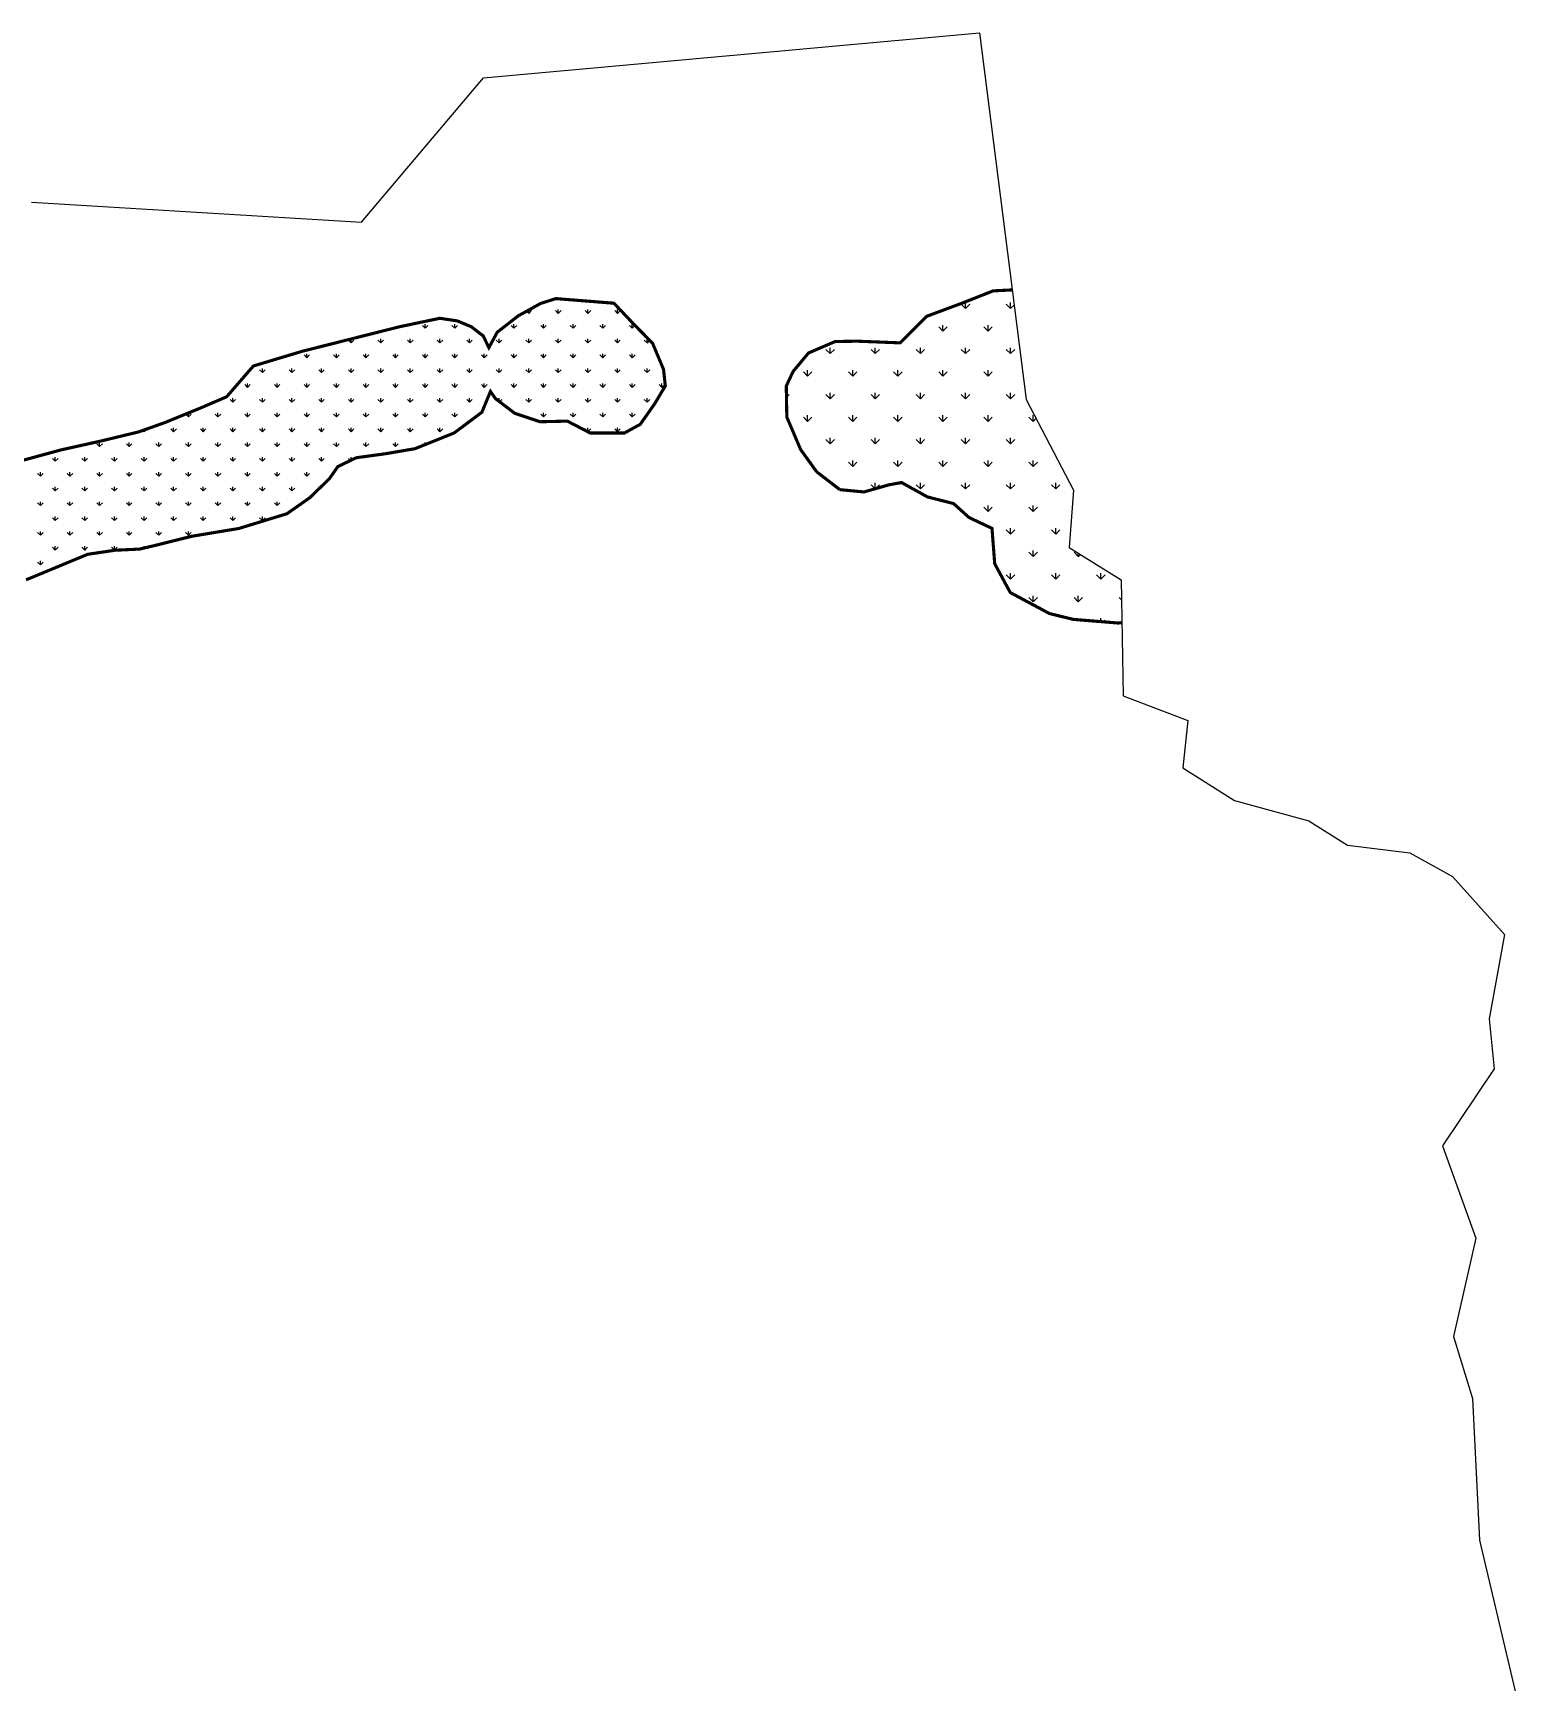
# Model space of a CAD drawing. Header units: metres. Extents: x 325786 to 333768, y 1808927 to 1815015.
# Drawn here: x 332291 to 333714, y 1813439 to 1815015 of the extents above; entities that cross this region are included whole.
import ezdxf

# ---------------------------------------------------------------- set-up
doc = ezdxf.new("R2010")
doc.units = ezdxf.units.M
doc.layers.add('MANGROOVES', color=112, linetype='Continuous')

msp = doc.modelspace()

# ---------------------------------------------------------------- linework, layer by layer
at = {"color": 3}
msp.add_lwpolyline([(332289.4, 1814853.3), (332604.8, 1814834.2), (332721.2, 1814972.2), (333195.4, 1815015.1), (333239.7, 1814664.9), (333285.2, 1814578.1), (333281, 1814523.3), (333330.7, 1814492.5), (333332.6, 1814381.5), (333394.3, 1814358.1), (333389.5, 1814312.6), (333439, 1814281.6), (333510.1, 1814262.1), (333547.1, 1814238.8), (333606.4, 1814231.5), (333647.4, 1814208.9), (333696.9, 1814153.5), (333682.4, 1814072.7), (333687.1, 1814024.9), (333637.8, 1813951.6), (333669.6, 1813863.2), (333648.4, 1813769.1), (333666.4, 1813709.8), (333673, 1813574.7), (333713.7, 1813403.2)], dxfattribs=at)
at = {"layer": 'MANGROOVES', "linetype": 'Continuous'}
for p, q in [((333181.9, 1814751.7), (333177.8, 1814755.8)), ((333181.9, 1814751.7), (333181.9, 1814757.4)), ((333181.9, 1814751.7), (333185.9, 1814755.8)), ((333225, 1814751.7), (333220.9, 1814755.8)), ((333225, 1814751.7), (333225, 1814757.4)), ((333225, 1814751.7), (333228.3, 1814755)), ((332764.5, 1814747.1), (332762.4, 1814749.1)), ((332764.5, 1814747.1), (332764.5, 1814750.3)), ((332764.5, 1814747.1), (332767.1, 1814749.8)), ((332792.7, 1814747.1), (332790.1, 1814749.8)), ((332792.7, 1814747.1), (332792.7, 1814750.9)), ((332792.7, 1814747.1), (332795.4, 1814749.8)), ((332821, 1814747.1), (332818.4, 1814749.8)), ((332821, 1814747.1), (332821, 1814750.9)), ((332821, 1814747.1), (332823.7, 1814749.8)), ((332849.3, 1814747.1), (332846.7, 1814749.8)), ((332849.3, 1814747.1), (332849.3, 1814750.9)), ((332849.3, 1814747.1), (332852, 1814749.8)), ((332637.2, 1814733), (332636.9, 1814733.3)), ((332637.2, 1814733), (332637.6, 1814733.4)), ((332637.2, 1814733), (332637.2, 1814733.3)), ((332665.5, 1814733), (332662.8, 1814735.6)), ((332665.5, 1814733), (332665.5, 1814736.7)), ((332665.5, 1814733), (332668.1, 1814735.6)), ((332693.7, 1814733), (332691.1, 1814735.6)), ((332693.7, 1814733), (332693.7, 1814736.7)), ((332693.7, 1814733), (332696.4, 1814735.6)), ((332750.3, 1814733), (332747.7, 1814735.6)), ((332750.3, 1814733), (332750.3, 1814736.7)), ((332750.3, 1814733), (332753, 1814735.6)), ((332778.6, 1814733), (332775.9, 1814735.6)), ((332778.6, 1814733), (332778.6, 1814736.7)), ((332778.6, 1814733), (332781.2, 1814735.6)), ((332806.9, 1814733), (332804.2, 1814735.6)), ((332806.9, 1814733), (332806.9, 1814736.7)), ((332806.9, 1814733), (332809.5, 1814735.6)), ((332835.2, 1814733), (332832.5, 1814735.6)), ((332835.2, 1814733), (332835.2, 1814736.7)), ((332835.2, 1814733), (332837.8, 1814735.6)), ((332863.4, 1814733), (332860.8, 1814735.6)), ((332863.4, 1814733), (332863.4, 1814736.7)), ((332863.4, 1814733), (332866, 1814735.5)), ((333160.3, 1814730.2), (333156.3, 1814734.2)), ((333160.3, 1814730.2), (333160.3, 1814735.9)), ((333160.3, 1814730.2), (333164.4, 1814734.2)), ((333203.4, 1814730.2), (333199.4, 1814734.2)), ((333203.4, 1814730.2), (333203.4, 1814735.9)), ((333203.4, 1814730.2), (333207.5, 1814734.2)), ((332552.3, 1814704.7), (332552.3, 1814708.5)), ((332580.6, 1814704.7), (332580.6, 1814708.5)), ((332594.7, 1814718.8), (332592.1, 1814721.5)), ((332594.7, 1814718.8), (332594.7, 1814722.6)), ((332594.7, 1814718.8), (332597.4, 1814721.5)), ((332608.9, 1814704.7), (332608.9, 1814708.5)), ((332623, 1814718.8), (332620.4, 1814721.5)), ((332623, 1814718.8), (332623, 1814722.6)), ((332623, 1814718.8), (332625.7, 1814721.5)), ((332637.2, 1814704.7), (332637.2, 1814708.5)), ((332651.3, 1814718.8), (332648.7, 1814721.5)), ((332651.3, 1814718.8), (332651.3, 1814722.6)), ((332651.3, 1814718.8), (332654, 1814721.5)), ((332665.5, 1814704.7), (332665.5, 1814708.5)), ((332679.6, 1814718.8), (332676.9, 1814721.5)), ((332679.6, 1814718.8), (332679.6, 1814722.6)), ((332679.6, 1814718.8), (332682.3, 1814721.5)), ((332693.7, 1814704.7), (332693.7, 1814708.5)), ((332707.9, 1814718.8), (332705.2, 1814721.5)), ((332707.9, 1814718.8), (332707.9, 1814722.6)), ((332707.9, 1814718.8), (332710.5, 1814721.5)), ((332722, 1814704.7), (332722, 1814708.5)), ((332736.2, 1814718.8), (332733.5, 1814721.5)), ((332736.2, 1814718.8), (332736.2, 1814722.6)), ((332736.2, 1814718.8), (332738.8, 1814721.5)), ((332750.3, 1814704.7), (332750.3, 1814708.5)), ((332764.5, 1814718.8), (332761.8, 1814721.5)), ((332764.5, 1814718.8), (332764.5, 1814722.6)), ((332764.5, 1814718.8), (332767.1, 1814721.5)), ((332778.6, 1814704.7), (332778.6, 1814708.5)), ((332792.7, 1814718.8), (332790.1, 1814721.5)), ((332792.7, 1814718.8), (332792.7, 1814722.6)), ((332792.7, 1814718.8), (332795.4, 1814721.5)), ((332806.9, 1814704.7), (332806.9, 1814708.5)), ((332821, 1814718.8), (332818.4, 1814721.5)), ((332821, 1814718.8), (332821, 1814722.6)), ((332821, 1814718.8), (332823.7, 1814721.5)), ((332835.2, 1814704.7), (332835.2, 1814708.5)), ((332849.3, 1814718.8), (332846.7, 1814721.5)), ((332849.3, 1814718.8), (332849.3, 1814722.6)), ((332849.3, 1814718.8), (332852, 1814721.5)), ((332863.4, 1814704.7), (332863.4, 1814708.5)), ((332877.6, 1814718.8), (332874.9, 1814721.5)), ((332877.6, 1814718.8), (332877.6, 1814722.6)), ((332877.6, 1814718.8), (332880.1, 1814721.3)), ((333052.6, 1814708.6), (333048.5, 1814712.6)), ((333052.6, 1814708.6), (333052.6, 1814714.3)), ((333052.6, 1814708.6), (333056.6, 1814712.6)), ((333095.7, 1814708.6), (333091.6, 1814712.6)), ((333095.7, 1814708.6), (333095.7, 1814714.3)), ((333095.7, 1814708.6), (333099.7, 1814712.6)), ((333138.8, 1814708.6), (333134.7, 1814712.6)), ((333138.8, 1814708.6), (333138.8, 1814714.3)), ((333138.8, 1814708.6), (333142.8, 1814712.6)), ((333181.9, 1814708.6), (333177.8, 1814712.6)), ((333181.9, 1814708.6), (333181.9, 1814714.3)), ((333181.9, 1814708.6), (333185.9, 1814712.6)), ((333225, 1814708.6), (333220.9, 1814712.6)), ((333225, 1814708.6), (333225, 1814714.3)), ((333225, 1814708.6), (333229, 1814712.6)), ((332509.9, 1814690.6), (332507.2, 1814693.2)), ((332509.9, 1814690.6), (332509.9, 1814694.3)), ((332509.9, 1814690.6), (332512.5, 1814693.2)), ((332538.2, 1814690.6), (332535.5, 1814693.2)), ((332538.2, 1814690.6), (332538.2, 1814694.3)), ((332538.2, 1814690.6), (332540.8, 1814693.2)), ((332552.3, 1814704.7), (332549.7, 1814707.4)), ((332552.3, 1814704.7), (332555, 1814707.4)), ((332566.5, 1814690.6), (332563.8, 1814693.2)), ((332566.5, 1814690.6), (332566.5, 1814694.3)), ((332566.5, 1814690.6), (332569.1, 1814693.2)), ((332580.6, 1814704.7), (332578, 1814707.4)), ((332580.6, 1814704.7), (332583.3, 1814707.4)), ((332594.7, 1814690.6), (332592.1, 1814693.2)), ((332594.7, 1814690.6), (332594.7, 1814694.3)), ((332594.7, 1814690.6), (332597.4, 1814693.2)), ((332608.9, 1814704.7), (332606.2, 1814707.4)), ((332608.9, 1814704.7), (332611.5, 1814707.4)), ((332623, 1814690.6), (332620.4, 1814693.2)), ((332623, 1814690.6), (332623, 1814694.3)), ((332623, 1814690.6), (332625.7, 1814693.2)), ((332637.2, 1814704.7), (332634.5, 1814707.4)), ((332637.2, 1814704.7), (332639.8, 1814707.4)), ((332651.3, 1814690.6), (332648.7, 1814693.2)), ((332651.3, 1814690.6), (332651.3, 1814694.3)), ((332651.3, 1814690.6), (332654, 1814693.2)), ((332665.5, 1814704.7), (332662.8, 1814707.4)), ((332665.5, 1814704.7), (332668.1, 1814707.4)), ((332679.6, 1814690.6), (332676.9, 1814693.2)), ((332679.6, 1814690.6), (332679.6, 1814694.3)), ((332679.6, 1814690.6), (332682.3, 1814693.2)), ((332693.7, 1814704.7), (332691.1, 1814707.4)), ((332693.7, 1814704.7), (332696.4, 1814707.4)), ((332707.9, 1814690.6), (332705.2, 1814693.2)), ((332707.9, 1814690.6), (332707.9, 1814694.3)), ((332707.9, 1814690.6), (332710.5, 1814693.2)), ((332722, 1814704.7), (332719.4, 1814707.4)), ((332722, 1814704.7), (332724.7, 1814707.4)), ((332736.2, 1814690.6), (332733.5, 1814693.2)), ((332736.2, 1814690.6), (332736.2, 1814694.3)), ((332736.2, 1814690.6), (332738.8, 1814693.2)), ((332750.3, 1814704.7), (332747.7, 1814707.4)), ((332750.3, 1814704.7), (332753, 1814707.4)), ((332764.5, 1814690.6), (332761.8, 1814693.2)), ((332764.5, 1814690.6), (332764.5, 1814694.3)), ((332764.5, 1814690.6), (332767.1, 1814693.2)), ((332778.6, 1814704.7), (332775.9, 1814707.4)), ((332778.6, 1814704.7), (332781.2, 1814707.4)), ((332792.7, 1814690.6), (332790.1, 1814693.2)), ((332792.7, 1814690.6), (332792.7, 1814694.3)), ((332792.7, 1814690.6), (332795.4, 1814693.2)), ((332806.9, 1814704.7), (332804.2, 1814707.4)), ((332806.9, 1814704.7), (332809.5, 1814707.4)), ((332821, 1814690.6), (332818.4, 1814693.2)), ((332821, 1814690.6), (332821, 1814694.3)), ((332821, 1814690.6), (332823.7, 1814693.2)), ((332835.2, 1814704.7), (332832.5, 1814707.4)), ((332835.2, 1814704.7), (332837.8, 1814707.4)), ((332849.3, 1814690.6), (332846.7, 1814693.2)), ((332849.3, 1814690.6), (332849.3, 1814694.3)), ((332849.3, 1814690.6), (332852, 1814693.2)), ((332863.4, 1814704.7), (332860.8, 1814707.4)), ((332863.4, 1814704.7), (332866.1, 1814707.4)), ((332877.6, 1814690.6), (332874.9, 1814693.2)), ((332877.6, 1814690.6), (332877.6, 1814694.3)), ((332877.6, 1814690.6), (332880.2, 1814693.2)), ((333031, 1814687.1), (333031, 1814692.8)), ((333074.1, 1814687.1), (333074.1, 1814692.8)), ((333117.2, 1814687.1), (333117.2, 1814692.8)), ((333160.3, 1814687.1), (333160.3, 1814692.8)), ((333203.4, 1814687.1), (333203.4, 1814692.8)), ((332495.8, 1814676.4), (332493.1, 1814679.1)), ((332495.8, 1814676.4), (332495.8, 1814680.2)), ((332495.8, 1814676.4), (332498.4, 1814679.1)), ((332524, 1814676.4), (332521.4, 1814679.1)), ((332524, 1814676.4), (332524, 1814680.2)), ((332524, 1814676.4), (332526.7, 1814679.1)), ((332552.3, 1814676.4), (332549.7, 1814679.1)), ((332552.3, 1814676.4), (332552.3, 1814680.2)), ((332552.3, 1814676.4), (332555, 1814679.1)), ((332580.6, 1814676.4), (332578, 1814679.1)), ((332580.6, 1814676.4), (332580.6, 1814680.2)), ((332580.6, 1814676.4), (332583.3, 1814679.1)), ((332608.9, 1814676.4), (332606.2, 1814679.1)), ((332608.9, 1814676.4), (332608.9, 1814680.2)), ((332608.9, 1814676.4), (332611.5, 1814679.1)), ((332637.2, 1814676.4), (332634.5, 1814679.1)), ((332637.2, 1814676.4), (332637.2, 1814680.2)), ((332637.2, 1814676.4), (332639.8, 1814679.1)), ((332665.5, 1814676.4), (332662.8, 1814679.1)), ((332665.5, 1814676.4), (332665.5, 1814680.2)), ((332665.5, 1814676.4), (332668.1, 1814679.1)), ((332693.7, 1814676.4), (332691.1, 1814679.1)), ((332693.7, 1814676.4), (332693.7, 1814680.2)), ((332693.7, 1814676.4), (332696.4, 1814679.1)), ((332722, 1814676.4), (332719.4, 1814679.1)), ((332722, 1814676.4), (332722, 1814680.2)), ((332722, 1814676.4), (332724.7, 1814679.1)), ((332750.3, 1814676.4), (332747.7, 1814679.1)), ((332750.3, 1814676.4), (332750.3, 1814680.2)), ((332750.3, 1814676.4), (332753, 1814679.1)), ((332778.6, 1814676.4), (332775.9, 1814679.1)), ((332778.6, 1814676.4), (332778.6, 1814680.2)), ((332778.6, 1814676.4), (332781.2, 1814679.1)), ((332806.9, 1814676.4), (332804.2, 1814679.1)), ((332806.9, 1814676.4), (332806.9, 1814680.2)), ((332806.9, 1814676.4), (332809.5, 1814679.1)), ((332835.2, 1814676.4), (332832.5, 1814679.1)), ((332835.2, 1814676.4), (332835.2, 1814680.2)), ((332835.2, 1814676.4), (332837.8, 1814679.1)), ((332863.4, 1814676.4), (332860.8, 1814679.1)), ((332863.4, 1814676.4), (332863.4, 1814680.2)), ((332863.4, 1814676.4), (332866.1, 1814679.1)), ((332891.7, 1814676.4), (332889.1, 1814679.1)), ((332891.7, 1814676.4), (332891.7, 1814680.2)), ((332891.7, 1814676.4), (332894.4, 1814679.1)), ((333031, 1814687.1), (333027, 1814691.1)), ((333031, 1814687.1), (333035, 1814691.1)), ((333074.1, 1814687.1), (333070.1, 1814691.1)), ((333074.1, 1814687.1), (333078.1, 1814691.1)), ((333117.2, 1814687.1), (333113.2, 1814691.1)), ((333117.2, 1814687.1), (333121.3, 1814691.1)), ((333160.3, 1814687.1), (333156.3, 1814691.1)), ((333160.3, 1814687.1), (333164.4, 1814691.1)), ((333203.4, 1814687.1), (333199.4, 1814691.1)), ((333203.4, 1814687.1), (333207.5, 1814691.1)), ((332481.6, 1814662.3), (332479, 1814664.9)), ((332481.6, 1814662.3), (332481.6, 1814666)), ((332481.6, 1814662.3), (332484.3, 1814664.9)), ((332509.9, 1814662.3), (332507.2, 1814664.9)), ((332509.9, 1814662.3), (332509.9, 1814666)), ((332509.9, 1814662.3), (332512.5, 1814664.9)), ((332538.2, 1814662.3), (332535.5, 1814664.9)), ((332538.2, 1814662.3), (332538.2, 1814666)), ((332538.2, 1814662.3), (332540.8, 1814664.9)), ((332566.5, 1814662.3), (332563.8, 1814664.9)), ((332566.5, 1814662.3), (332566.5, 1814666)), ((332566.5, 1814662.3), (332569.1, 1814664.9)), ((332594.7, 1814662.3), (332592.1, 1814664.9)), ((332594.7, 1814662.3), (332594.7, 1814666)), ((332594.7, 1814662.3), (332597.4, 1814664.9)), ((332623, 1814662.3), (332620.4, 1814664.9)), ((332623, 1814662.3), (332623, 1814666)), ((332623, 1814662.3), (332625.7, 1814664.9)), ((332651.3, 1814662.3), (332648.7, 1814664.9)), ((332651.3, 1814662.3), (332651.3, 1814666)), ((332651.3, 1814662.3), (332654, 1814664.9)), ((332679.6, 1814662.3), (332676.9, 1814664.9)), ((332679.6, 1814662.3), (332679.6, 1814666)), ((332679.6, 1814662.3), (332682.3, 1814664.9)), ((332707.9, 1814662.3), (332705.2, 1814664.9)), ((332707.9, 1814662.3), (332707.9, 1814666)), ((332707.9, 1814662.3), (332710.5, 1814664.9)), ((332733.6, 1814664.8), (332733.5, 1814664.9)), ((332736.2, 1814662.9), (332736.2, 1814666)), ((332736.5, 1814662.6), (332738.8, 1814664.9)), ((332764.5, 1814662.3), (332761.8, 1814664.9)), ((332764.5, 1814662.3), (332764.5, 1814666)), ((332764.5, 1814662.3), (332767.1, 1814664.9)), ((332792.7, 1814662.3), (332790.1, 1814664.9)), ((332792.7, 1814662.3), (332792.7, 1814666)), ((332792.7, 1814662.3), (332795.4, 1814664.9)), ((332821, 1814662.3), (332818.4, 1814664.9)), ((332821, 1814662.3), (332821, 1814666)), ((332821, 1814662.3), (332823.7, 1814664.9)), ((332849.3, 1814662.3), (332846.7, 1814664.9)), ((332849.3, 1814662.3), (332849.3, 1814666)), ((332849.3, 1814662.3), (332852, 1814664.9)), ((332877.6, 1814662.3), (332874.9, 1814664.9)), ((332877.6, 1814662.3), (332877.6, 1814666)), ((332877.6, 1814662.3), (332880.2, 1814664.9)), ((333010.8, 1814666.8), (333013.5, 1814669.5)), ((333052.6, 1814665.5), (333048.5, 1814669.5)), ((333052.6, 1814665.5), (333052.6, 1814671.2)), ((333052.6, 1814665.5), (333056.6, 1814669.5)), ((333095.7, 1814665.5), (333091.6, 1814669.5)), ((333095.7, 1814665.5), (333095.7, 1814671.2)), ((333095.7, 1814665.5), (333099.7, 1814669.5)), ((333138.8, 1814665.5), (333134.7, 1814669.5)), ((333138.8, 1814665.5), (333138.8, 1814671.2)), ((333138.8, 1814665.5), (333142.8, 1814669.5)), ((333181.9, 1814665.5), (333177.8, 1814669.5)), ((333181.9, 1814665.5), (333181.9, 1814671.2)), ((333181.9, 1814665.5), (333185.9, 1814669.5)), ((333225, 1814665.5), (333220.9, 1814669.5)), ((333225, 1814665.5), (333225, 1814671.2)), ((333225, 1814665.5), (333229, 1814669.5)), ((332439.2, 1814648.1), (332436.5, 1814650.8)), ((332439.2, 1814648.1), (332439.2, 1814651.9)), ((332439.2, 1814648.1), (332441.8, 1814650.8)), ((332467.5, 1814648.1), (332464.8, 1814650.8)), ((332467.5, 1814648.1), (332467.5, 1814651.9)), ((332467.5, 1814648.1), (332470.1, 1814650.8)), ((332495.8, 1814648.1), (332493.1, 1814650.8)), ((332495.8, 1814648.1), (332495.8, 1814651.9)), ((332495.8, 1814648.1), (332498.4, 1814650.8)), ((332524, 1814648.1), (332521.4, 1814650.8)), ((332524, 1814648.1), (332524, 1814651.9)), ((332524, 1814648.1), (332526.7, 1814650.8)), ((332552.3, 1814648.1), (332549.7, 1814650.8)), ((332552.3, 1814648.1), (332552.3, 1814651.9)), ((332552.3, 1814648.1), (332555, 1814650.8)), ((332580.6, 1814648.1), (332578, 1814650.8)), ((332580.6, 1814648.1), (332580.6, 1814651.9)), ((332580.6, 1814648.1), (332583.3, 1814650.8)), ((332608.9, 1814648.1), (332606.2, 1814650.8)), ((332608.9, 1814648.1), (332608.9, 1814651.9)), ((332608.9, 1814648.1), (332611.5, 1814650.8)), ((332637.2, 1814648.1), (332634.5, 1814650.8)), ((332637.2, 1814648.1), (332637.2, 1814651.9)), ((332637.2, 1814648.1), (332639.8, 1814650.8)), ((332665.5, 1814648.1), (332662.8, 1814650.8)), ((332665.5, 1814648.1), (332665.5, 1814651.9)), ((332665.5, 1814648.1), (332668.1, 1814650.8)), ((332693.7, 1814648.1), (332691.1, 1814650.8)), ((332693.7, 1814648.1), (332693.7, 1814651.9)), ((332693.7, 1814648.1), (332696.4, 1814650.8)), ((332778.6, 1814648.1), (332775.9, 1814650.8)), ((332778.6, 1814648.1), (332778.6, 1814651.9)), ((332778.6, 1814648.1), (332781.2, 1814650.8)), ((332806.9, 1814648.1), (332804.2, 1814650.8)), ((332806.9, 1814648.1), (332806.9, 1814651.9)), ((332806.9, 1814648.1), (332809.5, 1814650.8)), ((332835.2, 1814648.1), (332832.5, 1814650.8)), ((332835.2, 1814648.1), (332835.2, 1814651.9)), ((332835.2, 1814648.1), (332837.8, 1814650.8)), ((332863.4, 1814648.1), (332860.8, 1814650.8)), ((332863.4, 1814648.1), (332863.4, 1814651.9)), ((332863.4, 1814648.1), (332866.1, 1814650.8)), ((333031, 1814643.9), (333027, 1814648)), ((333031, 1814643.9), (333031, 1814649.7)), ((333031, 1814643.9), (333035, 1814648)), ((333074.1, 1814643.9), (333070.1, 1814648)), ((333074.1, 1814643.9), (333074.1, 1814649.7)), ((333074.1, 1814643.9), (333078.1, 1814648)), ((333117.2, 1814643.9), (333113.2, 1814648)), ((333117.2, 1814643.9), (333117.2, 1814649.7)), ((333117.2, 1814643.9), (333121.3, 1814648)), ((333160.3, 1814643.9), (333156.3, 1814648)), ((333160.3, 1814643.9), (333160.3, 1814649.7)), ((333160.3, 1814643.9), (333164.4, 1814648)), ((333203.4, 1814643.9), (333199.4, 1814648)), ((333203.4, 1814643.9), (333203.4, 1814649.7)), ((333203.4, 1814643.9), (333207.5, 1814648)), ((333246.5, 1814643.9), (333242.5, 1814648)), ((333246.5, 1814643.9), (333246.5, 1814649.7)), ((333246.5, 1814643.9), (333249.2, 1814646.7)), ((332396.8, 1814634), (332395.6, 1814635.2)), ((332396.8, 1814634), (332399.2, 1814636.5)), ((332396.8, 1814634), (332396.8, 1814635.6)), ((332425, 1814634), (332422.4, 1814636.6)), ((332425, 1814634), (332425, 1814637.7)), ((332425, 1814634), (332427.7, 1814636.6)), ((332453.3, 1814634), (332450.7, 1814636.6)), ((332453.3, 1814634), (332453.3, 1814637.7)), ((332453.3, 1814634), (332456, 1814636.6)), ((332481.6, 1814634), (332479, 1814636.6)), ((332481.6, 1814634), (332481.6, 1814637.7)), ((332481.6, 1814634), (332484.3, 1814636.6)), ((332509.9, 1814634), (332507.2, 1814636.6)), ((332509.9, 1814634), (332509.9, 1814637.7)), ((332509.9, 1814634), (332512.5, 1814636.6)), ((332538.2, 1814634), (332535.5, 1814636.6)), ((332538.2, 1814634), (332538.2, 1814637.7)), ((332538.2, 1814634), (332540.8, 1814636.6)), ((332566.5, 1814634), (332563.8, 1814636.6)), ((332566.5, 1814634), (332566.5, 1814637.7)), ((332566.5, 1814634), (332569.1, 1814636.6)), ((332594.7, 1814634), (332592.1, 1814636.6)), ((332594.7, 1814634), (332594.7, 1814637.7)), ((332594.7, 1814634), (332597.4, 1814636.6)), ((332623, 1814634), (332620.4, 1814636.6)), ((332623, 1814634), (332623, 1814637.7)), ((332623, 1814634), (332625.7, 1814636.6)), ((332651.3, 1814634), (332648.7, 1814636.6)), ((332651.3, 1814634), (332651.3, 1814637.7)), ((332651.3, 1814634), (332654, 1814636.6)), ((332679.6, 1814634), (332676.9, 1814636.6)), ((332679.6, 1814634), (332679.6, 1814637.7)), ((332679.6, 1814634), (332682.3, 1814636.6)), ((332821, 1814634), (332818.4, 1814636.6)), ((332821, 1814634), (332821, 1814637.7)), ((332821, 1814634), (332823.7, 1814636.6)), ((332849.3, 1814634), (332846.7, 1814636.6)), ((332849.3, 1814634), (332849.3, 1814637.7)), ((332849.3, 1814634), (332852, 1814636.6)), ((332354.3, 1814619.8), (332351.7, 1814622.5)), ((332354.3, 1814619.8), (332354.3, 1814623.6)), ((332354.3, 1814619.8), (332357, 1814622.5)), ((332382.6, 1814619.8), (332380, 1814622.5)), ((332382.6, 1814619.8), (332382.6, 1814623.6)), ((332382.6, 1814619.8), (332385.3, 1814622.5)), ((332410.9, 1814619.8), (332408.2, 1814622.5)), ((332410.9, 1814619.8), (332410.9, 1814623.6)), ((332410.9, 1814619.8), (332413.5, 1814622.5)), ((332439.2, 1814619.8), (332436.5, 1814622.5)), ((332439.2, 1814619.8), (332439.2, 1814623.6)), ((332439.2, 1814619.8), (332441.8, 1814622.5)), ((332467.5, 1814619.8), (332464.8, 1814622.5)), ((332467.5, 1814619.8), (332467.5, 1814623.6)), ((332467.5, 1814619.8), (332470.1, 1814622.5)), ((332495.8, 1814619.8), (332493.1, 1814622.5)), ((332495.8, 1814619.8), (332495.8, 1814623.6)), ((332495.8, 1814619.8), (332498.4, 1814622.5)), ((332524, 1814619.8), (332521.4, 1814622.5)), ((332524, 1814619.8), (332524, 1814623.6)), ((332524, 1814619.8), (332526.7, 1814622.5)), ((332552.3, 1814619.8), (332549.7, 1814622.5)), ((332552.3, 1814619.8), (332552.3, 1814623.6)), ((332552.3, 1814619.8), (332555, 1814622.5)), ((332580.6, 1814619.8), (332578, 1814622.5)), ((332580.6, 1814619.8), (332580.6, 1814623.6)), ((332580.6, 1814619.8), (332583.3, 1814622.5)), ((332608.9, 1814619.8), (332606.2, 1814622.5)), ((332608.9, 1814619.8), (332608.9, 1814623.6)), ((332608.9, 1814619.8), (332611.5, 1814622.5)), ((332637.2, 1814619.8), (332634.5, 1814622.5)), ((332637.2, 1814619.8), (332637.2, 1814623.6)), ((332637.2, 1814619.8), (332639.8, 1814622.5)), ((332664.2, 1814621.1), (332662.8, 1814622.5)), ((332665.5, 1814621.6), (332665.5, 1814623.6)), ((333052.6, 1814622.4), (333048.5, 1814626.4)), ((333052.6, 1814622.4), (333052.6, 1814628.1)), ((333052.6, 1814622.4), (333056.6, 1814626.4)), ((333095.7, 1814622.4), (333091.6, 1814626.4)), ((333095.7, 1814622.4), (333095.7, 1814628.1)), ((333095.7, 1814622.4), (333099.7, 1814626.4)), ((333138.8, 1814622.4), (333134.7, 1814626.4)), ((333138.8, 1814622.4), (333138.8, 1814628.1)), ((333138.8, 1814622.4), (333142.8, 1814626.4)), ((333181.9, 1814622.4), (333177.8, 1814626.4)), ((333181.9, 1814622.4), (333181.9, 1814628.1)), ((333181.9, 1814622.4), (333185.9, 1814626.4)), ((333225, 1814622.4), (333220.9, 1814626.4)), ((333225, 1814622.4), (333225, 1814628.1)), ((333225, 1814622.4), (333229, 1814626.4)), ((332311.9, 1814605.7), (332309.3, 1814608.4)), ((332311.9, 1814605.7), (332311.9, 1814609.5)), ((332311.9, 1814605.7), (332314.6, 1814608.4)), ((332340.2, 1814605.7), (332337.5, 1814608.4)), ((332340.2, 1814605.7), (332340.2, 1814609.5)), ((332340.2, 1814605.7), (332342.8, 1814608.4)), ((332368.5, 1814605.7), (332365.8, 1814608.4)), ((332368.5, 1814605.7), (332368.5, 1814609.5)), ((332368.5, 1814605.7), (332371.1, 1814608.4)), ((332396.8, 1814605.7), (332394.1, 1814608.4)), ((332396.8, 1814605.7), (332396.8, 1814609.5)), ((332396.8, 1814605.7), (332399.4, 1814608.4)), ((332425, 1814605.7), (332422.4, 1814608.4)), ((332425, 1814605.7), (332425, 1814609.5)), ((332425, 1814605.7), (332427.7, 1814608.4)), ((332453.3, 1814605.7), (332450.7, 1814608.4)), ((332453.3, 1814605.7), (332453.3, 1814609.5)), ((332453.3, 1814605.7), (332456, 1814608.4)), ((332481.6, 1814605.7), (332479, 1814608.4)), ((332481.6, 1814605.7), (332481.6, 1814609.5)), ((332481.6, 1814605.7), (332484.3, 1814608.4)), ((332509.9, 1814605.7), (332507.2, 1814608.4)), ((332509.9, 1814605.7), (332509.9, 1814609.5)), ((332509.9, 1814605.7), (332512.5, 1814608.4)), ((332538.2, 1814605.7), (332535.5, 1814608.4)), ((332538.2, 1814605.7), (332538.2, 1814609.5)), ((332538.2, 1814605.7), (332540.8, 1814608.4)), ((332566.5, 1814605.7), (332563.8, 1814608.4)), ((332566.5, 1814605.7), (332566.5, 1814609.5)), ((332566.5, 1814605.7), (332569.1, 1814608.4)), ((332594, 1814606.4), (332592.1, 1814608.4)), ((332594.7, 1814606.8), (332594.7, 1814609.5)), ((332596.8, 1814607.7), (332597.4, 1814608.4)), ((333033.8, 1814603.7), (333035, 1814604.9)), ((333074.1, 1814600.8), (333070.1, 1814604.9)), ((333074.1, 1814600.8), (333074.1, 1814606.6)), ((333074.1, 1814600.8), (333078.1, 1814604.9)), ((333117.2, 1814600.8), (333113.2, 1814604.9)), ((333117.2, 1814600.8), (333117.2, 1814606.6)), ((333117.2, 1814600.8), (333121.3, 1814604.9)), ((333160.3, 1814600.8), (333156.3, 1814604.9)), ((333160.3, 1814600.8), (333160.3, 1814606.6)), ((333160.3, 1814600.8), (333164.4, 1814604.9)), ((333203.4, 1814600.8), (333199.4, 1814604.9)), ((333203.4, 1814600.8), (333203.4, 1814606.6)), ((333203.4, 1814600.8), (333207.5, 1814604.9)), ((333246.5, 1814600.8), (333242.5, 1814604.9)), ((333246.5, 1814600.8), (333246.5, 1814606.6)), ((333246.5, 1814600.8), (333250.6, 1814604.9)), ((332297.8, 1814591.6), (332295.1, 1814594.2)), ((332297.8, 1814591.6), (332297.8, 1814595.3)), ((332297.8, 1814591.6), (332300.4, 1814594.2)), ((332326, 1814591.6), (332323.4, 1814594.2)), ((332326, 1814591.6), (332326, 1814595.3)), ((332326, 1814591.6), (332328.7, 1814594.2)), ((332354.3, 1814591.6), (332351.7, 1814594.2)), ((332354.3, 1814591.6), (332354.3, 1814595.3)), ((332354.3, 1814591.6), (332357, 1814594.2)), ((332382.6, 1814591.6), (332380, 1814594.2)), ((332382.6, 1814591.6), (332382.6, 1814595.3)), ((332382.6, 1814591.6), (332385.3, 1814594.2)), ((332410.9, 1814591.6), (332408.2, 1814594.2)), ((332410.9, 1814591.6), (332410.9, 1814595.3)), ((332410.9, 1814591.6), (332413.5, 1814594.2)), ((332439.2, 1814591.6), (332436.5, 1814594.2)), ((332439.2, 1814591.6), (332439.2, 1814595.3)), ((332439.2, 1814591.6), (332441.8, 1814594.2)), ((332467.5, 1814591.6), (332464.8, 1814594.2)), ((332467.5, 1814591.6), (332467.5, 1814595.3)), ((332467.5, 1814591.6), (332470.1, 1814594.2)), ((332495.8, 1814591.6), (332493.1, 1814594.2)), ((332495.8, 1814591.6), (332495.8, 1814595.3)), ((332495.8, 1814591.6), (332498.4, 1814594.2)), ((332524, 1814591.6), (332521.4, 1814594.2)), ((332524, 1814591.6), (332524, 1814595.3)), ((332524, 1814591.6), (332526.7, 1814594.2)), ((332552.3, 1814591.6), (332549.7, 1814594.2)), ((332552.3, 1814591.6), (332552.3, 1814595.3)), ((332552.3, 1814591.6), (332555, 1814594.2)), ((333056.2, 1814582.9), (333056.6, 1814583.3)), ((333095.5, 1814579.4), (333091.6, 1814583.3)), ((333095.7, 1814579.4), (333095.7, 1814585)), ((333095.9, 1814579.5), (333099.7, 1814583.3)), ((333138.8, 1814579.3), (333134.7, 1814583.3)), ((333138.8, 1814579.3), (333138.8, 1814585)), ((333138.8, 1814579.3), (333142.8, 1814583.3)), ((333181.9, 1814579.3), (333177.8, 1814583.3)), ((333181.9, 1814579.3), (333181.9, 1814585)), ((333181.9, 1814579.3), (333185.9, 1814583.3)), ((333225, 1814579.3), (333220.9, 1814583.3)), ((333225, 1814579.3), (333225, 1814585)), ((333225, 1814579.3), (333229, 1814583.3)), ((333268.1, 1814579.3), (333264, 1814583.3)), ((333268.1, 1814579.3), (333268.1, 1814585)), ((333268.1, 1814579.3), (333272.1, 1814583.3)), ((332297.8, 1814563.3), (332295.1, 1814565.9)), ((332297.8, 1814563.3), (332297.8, 1814567)), ((332297.8, 1814563.3), (332300.4, 1814565.9)), ((332311.9, 1814577.4), (332309.3, 1814580.1)), ((332311.9, 1814577.4), (332311.9, 1814581.2)), ((332311.9, 1814577.4), (332314.6, 1814580.1)), ((332326, 1814563.3), (332323.4, 1814565.9)), ((332326, 1814563.3), (332326, 1814567)), ((332326, 1814563.3), (332328.7, 1814565.9)), ((332340.2, 1814577.4), (332337.5, 1814580.1)), ((332340.2, 1814577.4), (332340.2, 1814581.2)), ((332340.2, 1814577.4), (332342.8, 1814580.1)), ((332354.3, 1814563.3), (332351.7, 1814565.9)), ((332354.3, 1814563.3), (332354.3, 1814567)), ((332354.3, 1814563.3), (332357, 1814565.9)), ((332368.5, 1814577.4), (332365.8, 1814580.1)), ((332368.5, 1814577.4), (332368.5, 1814581.2)), ((332368.5, 1814577.4), (332371.1, 1814580.1)), ((332382.6, 1814563.3), (332380, 1814565.9)), ((332382.6, 1814563.3), (332382.6, 1814567)), ((332382.6, 1814563.3), (332385.3, 1814565.9)), ((332396.8, 1814577.4), (332394.1, 1814580.1)), ((332396.8, 1814577.4), (332396.8, 1814581.2)), ((332396.8, 1814577.4), (332399.4, 1814580.1)), ((332410.9, 1814563.3), (332408.2, 1814565.9)), ((332410.9, 1814563.3), (332410.9, 1814567)), ((332410.9, 1814563.3), (332413.5, 1814565.9)), ((332425, 1814577.4), (332422.4, 1814580.1)), ((332425, 1814577.4), (332425, 1814581.2)), ((332425, 1814577.4), (332427.7, 1814580.1)), ((332439.2, 1814563.3), (332436.5, 1814565.9)), ((332439.2, 1814563.3), (332439.2, 1814567)), ((332439.2, 1814563.3), (332441.8, 1814565.9)), ((332453.3, 1814577.4), (332450.7, 1814580.1)), ((332453.3, 1814577.4), (332453.3, 1814581.2)), ((332453.3, 1814577.4), (332456, 1814580.1)), ((332467.5, 1814563.3), (332464.8, 1814565.9)), ((332467.5, 1814563.3), (332467.5, 1814567)), ((332467.5, 1814563.3), (332470.1, 1814565.9)), ((332481.6, 1814577.4), (332479, 1814580.1)), ((332481.6, 1814577.4), (332481.6, 1814581.2)), ((332481.6, 1814577.4), (332484.3, 1814580.1)), ((332495.8, 1814563.3), (332493.1, 1814565.9)), ((332495.8, 1814563.3), (332495.8, 1814567)), ((332495.8, 1814563.3), (332498.4, 1814565.9)), ((332509.9, 1814577.4), (332507.2, 1814580.1)), ((332509.9, 1814577.4), (332509.9, 1814581.2)), ((332509.9, 1814577.4), (332512.5, 1814580.1)), ((332524, 1814563.3), (332521.4, 1814565.9)), ((332524, 1814563.3), (332524, 1814567)), ((332524, 1814563.3), (332526.7, 1814565.9)), ((332538.2, 1814577.4), (332535.5, 1814580.1)), ((332538.2, 1814577.4), (332538.2, 1814581.2)), ((332538.2, 1814577.4), (332540.8, 1814580.1)), ((332564.2, 1814579.7), (332563.8, 1814580.1)), ((332311.9, 1814549.1), (332309.3, 1814551.8)), ((332311.9, 1814549.1), (332311.9, 1814552.9)), ((332311.9, 1814549.1), (332314.6, 1814551.8)), ((332340.2, 1814549.1), (332337.5, 1814551.8)), ((332340.2, 1814549.1), (332340.2, 1814552.9)), ((332340.2, 1814549.1), (332342.8, 1814551.8)), ((332368.5, 1814549.1), (332365.8, 1814551.8)), ((332368.5, 1814549.1), (332368.5, 1814552.9)), ((332368.5, 1814549.1), (332371.1, 1814551.8)), ((332396.8, 1814549.1), (332394.1, 1814551.8)), ((332396.8, 1814549.1), (332396.8, 1814552.9)), ((332396.8, 1814549.1), (332399.4, 1814551.8)), ((332425, 1814549.1), (332422.4, 1814551.8)), ((332425, 1814549.1), (332425, 1814552.9)), ((332425, 1814549.1), (332427.7, 1814551.8)), ((332453.3, 1814549.1), (332450.7, 1814551.8)), ((332453.3, 1814549.1), (332453.3, 1814552.9)), ((332453.3, 1814549.1), (332456, 1814551.8)), ((332481.6, 1814549.1), (332479, 1814551.8)), ((332481.6, 1814549.1), (332481.6, 1814552.9)), ((332481.6, 1814549.1), (332484.3, 1814551.8)), ((332509.9, 1814549.1), (332507.2, 1814551.8)), ((332509.9, 1814549.1), (332509.9, 1814552.9)), ((332509.9, 1814549.1), (332512.5, 1814551.8)), ((333203.4, 1814557.7), (333199.4, 1814561.8)), ((333203.4, 1814557.7), (333203.4, 1814563.5)), ((333203.4, 1814557.7), (333207.5, 1814561.8)), ((333246.5, 1814557.7), (333242.5, 1814561.8)), ((333246.5, 1814557.7), (333246.5, 1814563.5)), ((333246.5, 1814557.7), (333250.6, 1814561.8)), ((332297.8, 1814535), (332295.1, 1814537.6)), ((332297.8, 1814535), (332297.8, 1814538.7)), ((332297.8, 1814535), (332300.4, 1814537.6)), ((332326, 1814535), (332323.4, 1814537.6)), ((332326, 1814535), (332326, 1814538.7)), ((332326, 1814535), (332328.7, 1814537.6)), ((332354.3, 1814535), (332351.7, 1814537.6)), ((332354.3, 1814535), (332354.3, 1814538.7)), ((332354.3, 1814535), (332357, 1814537.6)), ((332382.6, 1814535), (332380, 1814537.6)), ((332382.6, 1814535), (332382.6, 1814538.7)), ((332382.6, 1814535), (332385.3, 1814537.6)), ((332410.9, 1814535), (332408.2, 1814537.6)), ((332410.9, 1814535), (332410.9, 1814538.7)), ((332410.9, 1814535), (332413.5, 1814537.6)), ((332439.2, 1814535), (332436.5, 1814537.6)), ((332439.2, 1814535), (332439.2, 1814538.7)), ((332439.2, 1814535), (332441.8, 1814537.6)), ((332467.5, 1814538.2), (332467.5, 1814538.7)), ((333225, 1814536.2), (333220.9, 1814540.2)), ((333225, 1814536.2), (333225, 1814541.9)), ((333225, 1814536.2), (333229, 1814540.2)), ((333268.1, 1814536.2), (333264, 1814540.2)), ((333268.1, 1814536.2), (333268.1, 1814541.9)), ((333268.1, 1814536.2), (333272.1, 1814540.2)), ((332311.9, 1814520.9), (332309.3, 1814523.5)), ((332311.9, 1814520.9), (332311.9, 1814524.6)), ((332311.9, 1814520.9), (332314.6, 1814523.5)), ((332340.2, 1814520.9), (332337.5, 1814523.5)), ((332340.2, 1814520.9), (332340.2, 1814524.6)), ((332340.2, 1814520.9), (332342.8, 1814523.5)), ((332368.5, 1814520.9), (332365.8, 1814523.5)), ((332368.5, 1814520.9), (332368.5, 1814524.6)), ((332368.5, 1814520.9), (332371.1, 1814523.5)), ((332395.2, 1814522.4), (332394.1, 1814523.5)), ((332396.8, 1814522.8), (332396.8, 1814524.6)), ((332399.3, 1814523.4), (332399.4, 1814523.5)), ((333246.5, 1814514.6), (333242.5, 1814518.7)), ((333246.5, 1814514.6), (333246.5, 1814520.3)), ((333246.5, 1814514.6), (333250.6, 1814518.7)), ((333289.6, 1814514.6), (333285.6, 1814518.7)), ((332297.8, 1814506.7), (332295.1, 1814509.4)), ((332297.8, 1814506.7), (332297.8, 1814510.5)), ((332297.8, 1814506.7), (332300.4, 1814509.4)), ((332323.9, 1814508.9), (332323.4, 1814509.4)), ((332326, 1814509.8), (332326, 1814510.5)), ((333289.6, 1814514.6), (333289.6, 1814518)), ((333289.6, 1814514.6), (333291.7, 1814516.7)), ((333225, 1814493.1), (333220.9, 1814497.1)), ((333225, 1814493.1), (333225, 1814498.8)), ((333225, 1814493.1), (333229, 1814497.1)), ((333268.1, 1814493.1), (333264, 1814497.1)), ((333268.1, 1814493.1), (333268.1, 1814498.8)), ((333268.1, 1814493.1), (333272.1, 1814497.1)), ((333311.2, 1814493.1), (333307.1, 1814497.1)), ((333311.2, 1814493.1), (333311.2, 1814498.8)), ((333311.2, 1814493.1), (333315.2, 1814497.1)), ((333246.5, 1814471.5), (333242.5, 1814475.6)), ((333246.5, 1814471.5), (333246.5, 1814477.2)), ((333246.5, 1814471.5), (333250.6, 1814475.6)), ((333289.6, 1814471.5), (333285.6, 1814475.6)), ((333289.6, 1814471.5), (333289.6, 1814477.2)), ((333289.6, 1814471.5), (333293.7, 1814475.6)), ((333331.1, 1814473.2), (333328.7, 1814475.6)), ((333311.2, 1814452.5), (333311.2, 1814455.7)), ((333308.5, 1814452.7), (333307.1, 1814454)), ((333313.5, 1814452.3), (333315.2, 1814454))]:
    msp.add_line(p, q, dxfattribs=at)
at = {"layer": 'MANGROOVES', "const_width": 2.98, "flags": 128}
for points in [[(333039.6, 1814595.7), (333024.4, 1814616.8), (333011.1, 1814648), (333010.6, 1814677.7), (333017.2, 1814691.7), (333031.8, 1814709.2), (333057.4, 1814720.2), (333078.6, 1814720.5), (333119.5, 1814718.9), (333144.6, 1814744.2), (333180, 1814757.4), (333208.3, 1814768.6), (333226.5, 1814769.5)], [(332284.1, 1814492.4), (332342.9, 1814516.8), (332369, 1814520.7), (332392.8, 1814521.8), (332411.5, 1814526.3), (332442.3, 1814534), (332487.4, 1814541.5), (332533.4, 1814555.6), (332555.2, 1814570.9), (332573.8, 1814588.9), (332582.1, 1814600.7), (332599.6, 1814609.1), (332628, 1814613), (332655.9, 1814617.8), (332693.2, 1814632.8), (332719.7, 1814652.6), (332727.9, 1814672.5), (332732.7, 1814665.6), (332751.1, 1814651.6), (332775.4, 1814643.5), (332801.4, 1814644.1), (332823.1, 1814632.8), (332855.8, 1814632.7), (332871, 1814641), (332884.9, 1814660.8), (332895, 1814677.8), (332893.3, 1814693.6), (332882.8, 1814718.6), (332865.4, 1814736.2), (332845.8, 1814756.9), (332843.3, 1814757), (332790.4, 1814761.2), (332775.9, 1814756.6), (332754.4, 1814744.7), (332734.4, 1814729.1), (332726.4, 1814714.4), (332720.9, 1814725.6), (332709.4, 1814734.4), (332696.2, 1814739.9), (332679.5, 1814742.4), (332641, 1814734.3), (332547.8, 1814710.8), (332501.3, 1814696.8), (332475.8, 1814667.4), (332450.7, 1814656.6), (332417.2, 1814642.9), (332391.7, 1814633.8), (332354.4, 1814624.8), (332317.5, 1814616.6), (332230.2, 1814592.8)], [(333331.4, 1814451.6), (333328.1, 1814451.1), (333285, 1814454.6), (333262.1, 1814460.2), (333224.7, 1814480.2), (333209.8, 1814507.8), (333207.2, 1814541.6), (333185.2, 1814552), (333170.5, 1814565.3), (333145.4, 1814571.7), (333120.8, 1814585.4), (333108.6, 1814583.2), (333084.9, 1814576.4), (333061.8, 1814578.6)]]:
    msp.add_lwpolyline(points, dxfattribs=at)
at = {"layer": 'MANGROOVES', "const_width": 2.98}
msp.add_lwpolyline([(333039.6, 1814595.7), (333061.8, 1814578.6)], dxfattribs=at)

doc.saveas('drawing.dxf')
